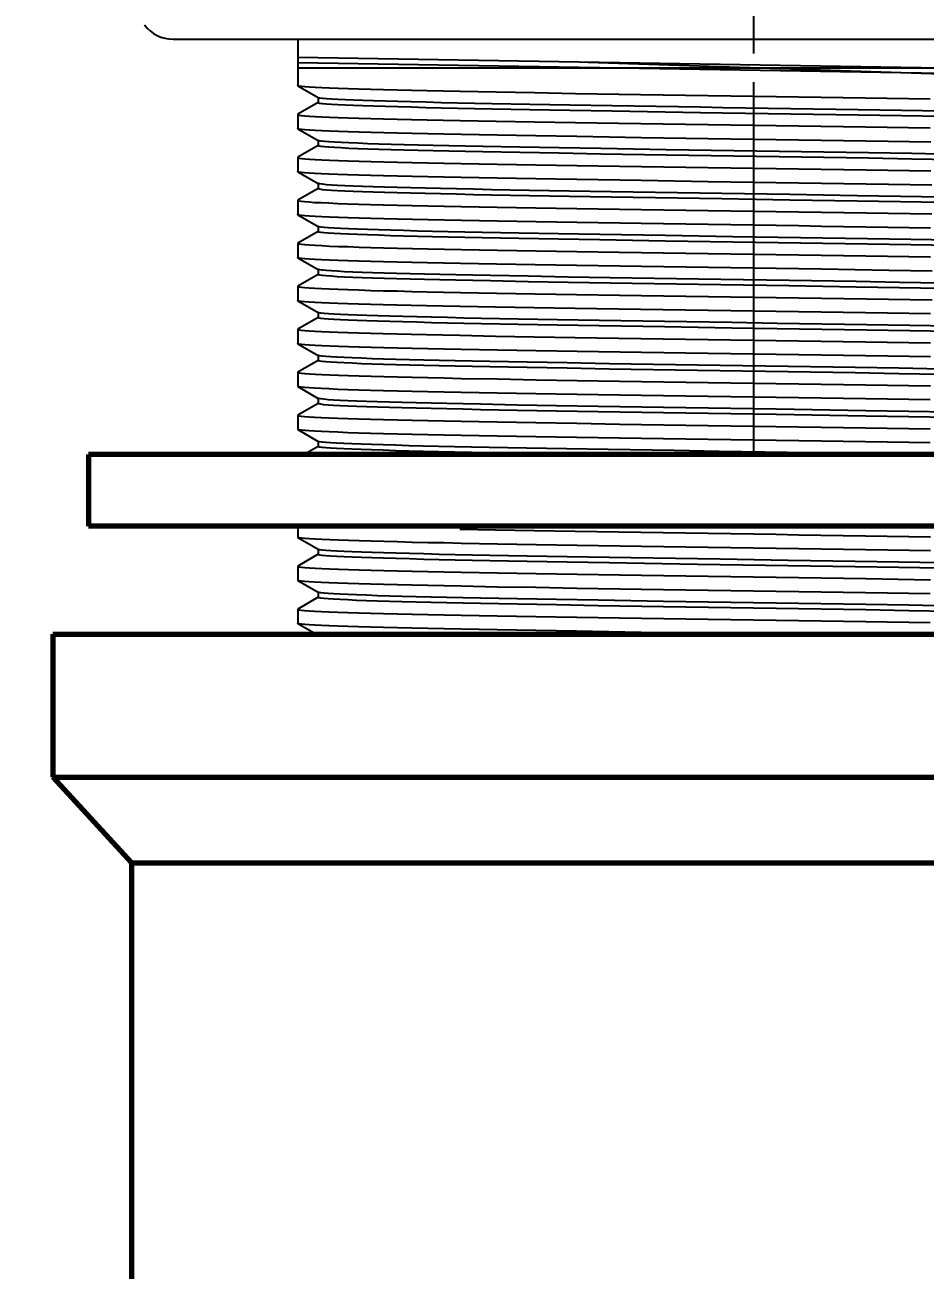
# Model space of a CAD drawing. Header units: millimetres. Extents: x 4859 to 5453, y 1404 to 2244.
# Drawn here: x 5299.38 to 5330.86, y 1586.6 to 1630.17 of the extents above; entities that cross this region are included whole.
import ezdxf

# ---------------------------------------------------------------- set-up
doc = ezdxf.new("R2010")
doc.units = ezdxf.units.MM
doc.linetypes.add('CENTER2', pattern=[28.575, 19.05, -3.175, 3.175, -3.175])
doc.layers.add('02___PRT_ALL_AXES', color=7, linetype='Continuous')
doc.styles.get("Standard").update_dxf_attribs({"font": 'arial.ttf'})
doc.dimstyles.new('사본(2) STANDARD', dxfattribs={"dimscale": 0, "dimtxt": 4, "dimasz": 4, "dimexe": 1.25, "dimexo": 0.625, "dimgap": 1.5, "dimtad": 3, "dimtih": 1, "dimtoh": 1, "dimdec": 1, "dimzin": 9, "dimdsep": 46, "dimtxsty": 'Standard', "dimcen": 2.5, "dimclrd": 3, "dimclre": 3, "dimclrt": 4, "dimadec": 0, "dimazin": 0, "dimtfac": 1, "dimtdec": 1, "dimtmove": 0, "dimatfit": 3, "dimfxl": 1.25, "dimtfill": 1, "dimtolj": 1, "dimtzin": 0, "dimarcsym": 0})

# ---------------------------------------------------------------- blocks, each defined once
blk = doc.blocks.new('*D83')
at = {"color": 3, "lineweight": -2, "transparency": 16777216}
for start, end in [(258.388341, 263.537536), (264.462072, 269.611659)]:
    blk.add_arc((5324.857, 2661.991), 885.241, start, end, dxfattribs=at)
at = {"color": 3, "transparency": 16777216}
for points in [[(5146.473, 1793.888), (5146.883, 1795.846), (5140.805, 1796.095)], [(5318.86, 1777.771), (5318.853, 1775.771), (5324.857, 1776.75)]]:
    blk.add_solid(points, dxfattribs=at)
at = {"layer": 'Defpoints', "color": 0, "transparency": 16777216}
for p in [(5324.857, 1917.586), (5163.404, 1902.417), (5201.655, 1785.365), (5105.536, 1630.168), (5324.857, 1629.168)]:
    blk.add_point(p, dxfattribs=at)
at = {"color": 4, "transparency": 16777216, "insert": (5232.324, 1781.6), "char_height": 6, "attachment_point": 5, "bg_fill": 3, "box_fill_scale": 1.1, "bg_fill_color": 256, "bg_fill_true_color": 13158600, "bg_fill_transparency": 0}
blk.add_mtext('\\A1;12°', dxfattribs=at)

msp = doc.modelspace()

# ---------------------------------------------------------------- linework, layer by layer
at = {"color": 1, "linetype": 'CENTER2', "ltscale": 0.5}
msp.add_line((5324.857, 1917.586), (5324.857, 1629.168), dxfattribs=at)
at = {"color": 7, "linetype": 'Continuous'}
for p, q in [((5308.92, 1628.668), (5340.794, 1628.668)), ((5308.925, 1628.035), (5308.92, 1628.041)), ((5308.925, 1628.035), (5309.637, 1627.624)), ((5315.856, 1627.809), (5314.599, 1627.833)), ((5317.202, 1627.785), (5315.856, 1627.809)), ((5318.633, 1627.761), (5317.202, 1627.785)), ((5320.91, 1627.725), (5318.633, 1627.761)), ((5309.637, 1627.449), (5308.925, 1627.038)), ((5309.631, 1627.63), (5309.631, 1627.442)), ((5317.036, 1627.384), (5315.719, 1627.409)), ((5318.438, 1627.359), (5317.036, 1627.384)), ((5319.91, 1627.334), (5318.438, 1627.359)), ((5331.034, 1627.57), (5329.534, 1627.594)), ((5308.925, 1627.038), (5308.92, 1627.032)), ((5314.599, 1626.823), (5315.856, 1626.799)), ((5317.036, 1627.196), (5315.719, 1627.221)), ((5315.856, 1626.799), (5317.202, 1626.776)), ((5318.438, 1627.171), (5317.036, 1627.196)), ((5319.91, 1627.146), (5318.438, 1627.171)), ((5330.032, 1627.172), (5328.513, 1627.197)), ((5330.032, 1626.984), (5328.513, 1627.009)), ((5331.494, 1627.147), (5330.032, 1627.172)), ((5331.494, 1626.959), (5330.032, 1626.984)), ((5308.925, 1626.532), (5308.92, 1626.538)), ((5308.925, 1626.532), (5309.637, 1626.12)), ((5317.202, 1626.776), (5318.633, 1626.752)), ((5318.633, 1626.752), (5320.138, 1626.728)), ((5328.77, 1626.596), (5331.034, 1626.561)), ((5309.637, 1625.946), (5308.925, 1625.534)), ((5309.631, 1626.127), (5309.631, 1625.939)), ((5309.664, 1626.111), (5309.637, 1626.12)), ((5315.892, 1626.305), (5314.629, 1626.329)), ((5317.249, 1626.281), (5315.892, 1626.305)), ((5318.682, 1626.257), (5317.249, 1626.281)), ((5320.938, 1626.221), (5318.682, 1626.257)), ((5331.056, 1626.066), (5329.562, 1626.09)), ((5308.925, 1625.534), (5308.92, 1625.528)), ((5316.684, 1625.887), (5315.391, 1625.912)), ((5316.684, 1625.699), (5315.391, 1625.724)), ((5318.065, 1625.862), (5316.684, 1625.887)), ((5318.065, 1625.674), (5316.684, 1625.699)), ((5319.52, 1625.837), (5318.065, 1625.862)), ((5319.52, 1625.649), (5318.065, 1625.674)), ((5321.806, 1625.799), (5319.52, 1625.837)), ((5321.806, 1625.611), (5319.52, 1625.649)), ((5324.167, 1625.762), (5321.806, 1625.799)), ((5324.167, 1625.574), (5321.806, 1625.611)), ((5330.387, 1625.662), (5328.881, 1625.687)), ((5330.387, 1625.474), (5328.881, 1625.499)), ((5331.833, 1625.637), (5330.387, 1625.662)), ((5314.629, 1625.319), (5315.892, 1625.295)), ((5315.892, 1625.295), (5317.249, 1625.271)), ((5317.249, 1625.271), (5318.682, 1625.247)), ((5318.682, 1625.247), (5320.176, 1625.224)), ((5328.793, 1625.093), (5331.056, 1625.057)), ((5331.833, 1625.449), (5330.387, 1625.474)), ((5308.925, 1625.028), (5308.92, 1625.034)), ((5308.925, 1625.028), (5309.637, 1624.617)), ((5309.631, 1624.623), (5309.631, 1624.436)), ((5315.895, 1624.801), (5314.634, 1624.825)), ((5317.25, 1624.778), (5315.895, 1624.801)), ((5318.679, 1624.754), (5317.25, 1624.778)), ((5320.932, 1624.718), (5318.679, 1624.754)), ((5309.637, 1624.442), (5308.925, 1624.031)), ((5317.006, 1624.377), (5315.691, 1624.402)), ((5317.006, 1624.189), (5315.691, 1624.214)), ((5318.407, 1624.352), (5317.006, 1624.377)), ((5318.407, 1624.164), (5317.006, 1624.189)), ((5319.877, 1624.327), (5318.407, 1624.352)), ((5329.999, 1624.165), (5328.48, 1624.19)), ((5331.09, 1624.562), (5329.577, 1624.587)), ((5308.925, 1624.031), (5308.92, 1624.025)), ((5314.634, 1623.815), (5315.895, 1623.792)), ((5315.895, 1623.792), (5317.25, 1623.768)), ((5317.25, 1623.768), (5318.679, 1623.744)), ((5319.877, 1624.139), (5318.407, 1624.164)), ((5318.679, 1623.744), (5320.168, 1623.72)), ((5329.999, 1623.977), (5328.48, 1624.002)), ((5331.463, 1624.14), (5329.999, 1624.165)), ((5331.463, 1623.952), (5329.999, 1623.977)), ((5308.925, 1623.525), (5308.92, 1623.531)), ((5308.925, 1623.525), (5309.637, 1623.113)), ((5315.906, 1623.298), (5314.643, 1623.321)), ((5328.802, 1623.589), (5331.09, 1623.553)), ((5309.637, 1622.939), (5308.925, 1622.527)), ((5309.631, 1623.12), (5309.631, 1622.932)), ((5316.654, 1622.88), (5315.364, 1622.905)), ((5317.254, 1623.274), (5315.906, 1623.298)), ((5318.034, 1622.855), (5316.654, 1622.88)), ((5318.677, 1623.25), (5317.254, 1623.274)), ((5320.928, 1623.215), (5318.677, 1623.25)), ((5331.04, 1623.06), (5329.551, 1623.083)), ((5308.925, 1622.527), (5308.92, 1622.521)), ((5316.654, 1622.692), (5315.364, 1622.717)), ((5318.034, 1622.667), (5316.654, 1622.692)), ((5319.488, 1622.83), (5318.034, 1622.855)), ((5319.488, 1622.642), (5318.034, 1622.667)), ((5321.772, 1622.793), (5319.488, 1622.83)), ((5321.772, 1622.605), (5319.488, 1622.642)), ((5324.132, 1622.755), (5321.772, 1622.793)), ((5324.132, 1622.568), (5321.772, 1622.605)), ((5330.355, 1622.656), (5328.847, 1622.681)), ((5330.355, 1622.468), (5328.847, 1622.493)), ((5331.803, 1622.631), (5330.355, 1622.656)), ((5331.803, 1622.443), (5330.355, 1622.468)), ((5308.925, 1622.021), (5308.92, 1622.027)), ((5308.925, 1622.021), (5309.637, 1621.61)), ((5314.643, 1622.312), (5315.906, 1622.288)), ((5315.906, 1622.288), (5317.254, 1622.264)), ((5317.254, 1622.264), (5318.677, 1622.241)), ((5318.677, 1622.241), (5320.163, 1622.217)), ((5328.786, 1622.086), (5331.04, 1622.05)), ((5309.631, 1621.616), (5309.631, 1621.429)), ((5315.866, 1621.795), (5314.606, 1621.819)), ((5317.223, 1621.771), (5315.866, 1621.795)), ((5318.663, 1621.747), (5317.223, 1621.771)), ((5320.936, 1621.711), (5318.663, 1621.747)), ((5331.1, 1621.555), (5329.588, 1621.579)), ((5309.637, 1621.435), (5308.925, 1621.024)), ((5316.977, 1621.371), (5315.664, 1621.396)), ((5316.977, 1621.183), (5315.664, 1621.208)), ((5318.375, 1621.346), (5316.977, 1621.371)), ((5318.375, 1621.158), (5316.977, 1621.183)), ((5319.844, 1621.321), (5318.375, 1621.346)), ((5319.844, 1621.133), (5318.375, 1621.158)), ((5329.967, 1621.159), (5328.446, 1621.184)), ((5331.432, 1621.134), (5329.967, 1621.159)), ((5308.925, 1621.024), (5308.92, 1621.018)), ((5314.606, 1620.809), (5315.866, 1620.785)), ((5315.866, 1620.785), (5317.223, 1620.761)), ((5317.223, 1620.761), (5318.663, 1620.737)), ((5318.663, 1620.737), (5320.168, 1620.713)), ((5329.967, 1620.971), (5328.446, 1620.996)), ((5331.432, 1620.946), (5329.967, 1620.971)), ((5308.925, 1620.518), (5308.92, 1620.524)), ((5308.925, 1620.518), (5309.637, 1620.106)), ((5315.839, 1620.292), (5314.582, 1620.316)), ((5317.187, 1620.268), (5315.839, 1620.292)), ((5318.622, 1620.244), (5317.187, 1620.268)), ((5328.813, 1620.582), (5331.1, 1620.545)), ((5309.637, 1619.932), (5308.925, 1619.52)), ((5309.631, 1620.113), (5309.631, 1619.925)), ((5309.66, 1620.098), (5309.637, 1620.106)), ((5316.625, 1619.874), (5315.337, 1619.899)), ((5318.003, 1619.849), (5316.625, 1619.874)), ((5319.455, 1619.824), (5318.003, 1619.849)), ((5320.905, 1620.208), (5318.622, 1620.244)), ((5321.739, 1619.786), (5319.455, 1619.824)), ((5331.043, 1620.053), (5329.54, 1620.077)), ((5308.925, 1619.52), (5308.92, 1619.514)), ((5316.625, 1619.686), (5315.337, 1619.711)), ((5318.003, 1619.661), (5316.625, 1619.686)), ((5319.455, 1619.636), (5318.003, 1619.661)), ((5321.739, 1619.599), (5319.455, 1619.636)), ((5324.098, 1619.749), (5321.739, 1619.786)), ((5324.098, 1619.561), (5321.739, 1619.599)), ((5330.323, 1619.649), (5328.814, 1619.674)), ((5330.323, 1619.461), (5328.814, 1619.486)), ((5331.772, 1619.624), (5330.323, 1619.649)), ((5331.772, 1619.436), (5330.323, 1619.461)), ((5308.925, 1619.014), (5308.92, 1619.02)), ((5308.925, 1619.014), (5309.637, 1618.603)), ((5314.582, 1619.306), (5315.839, 1619.282)), ((5315.839, 1619.282), (5317.187, 1619.258)), ((5317.187, 1619.258), (5318.622, 1619.234)), ((5318.622, 1619.234), (5320.131, 1619.21)), ((5328.774, 1619.079), (5331.043, 1619.043)), ((5309.631, 1618.61), (5309.631, 1618.422)), ((5315.899, 1618.787), (5314.635, 1618.811)), ((5317.254, 1618.764), (5315.899, 1618.787)), ((5318.685, 1618.74), (5317.254, 1618.764)), ((5320.938, 1618.704), (5318.685, 1618.74)), ((5331.047, 1618.549), (5329.556, 1618.573)), ((5309.637, 1618.428), (5308.925, 1618.017)), ((5316.947, 1618.364), (5315.636, 1618.389)), ((5316.947, 1618.176), (5315.636, 1618.201)), ((5318.344, 1618.339), (5316.947, 1618.364)), ((5318.344, 1618.151), (5316.947, 1618.176)), ((5319.812, 1618.314), (5318.344, 1618.339)), ((5319.812, 1618.127), (5318.344, 1618.151)), ((5329.934, 1618.152), (5328.413, 1618.177)), ((5331.401, 1618.127), (5329.934, 1618.152)), ((5308.925, 1618.017), (5308.92, 1618.011)), ((5314.635, 1617.801), (5315.899, 1617.778)), ((5315.899, 1617.778), (5317.254, 1617.754)), ((5317.254, 1617.754), (5318.685, 1617.73)), ((5318.685, 1617.73), (5320.175, 1617.706)), ((5329.934, 1617.964), (5328.413, 1617.989)), ((5331.401, 1617.939), (5329.934, 1617.964)), ((5308.925, 1617.511), (5308.92, 1617.517)), ((5308.925, 1617.511), (5309.637, 1617.1)), ((5315.891, 1617.284), (5314.631, 1617.308)), ((5317.247, 1617.26), (5315.891, 1617.284)), ((5318.677, 1617.236), (5317.247, 1617.26)), ((5320.93, 1617.201), (5318.677, 1617.236)), ((5328.79, 1617.575), (5331.047, 1617.539)), ((5309.637, 1616.925), (5308.925, 1616.513)), ((5309.631, 1617.106), (5309.631, 1616.918)), ((5316.596, 1616.867), (5315.31, 1616.892)), ((5317.972, 1616.842), (5316.596, 1616.867)), ((5319.423, 1616.817), (5317.972, 1616.842)), ((5321.705, 1616.78), (5319.423, 1616.817)), ((5331.037, 1617.046), (5329.547, 1617.07)), ((5308.925, 1616.513), (5308.92, 1616.507)), ((5316.596, 1616.679), (5315.31, 1616.704)), ((5317.972, 1616.654), (5316.596, 1616.679)), ((5319.423, 1616.63), (5317.972, 1616.654)), ((5321.705, 1616.592), (5319.423, 1616.63)), ((5328.781, 1616.668), (5325.65, 1616.718)), ((5328.781, 1616.48), (5325.65, 1616.53)), ((5330.29, 1616.643), (5328.781, 1616.668)), ((5330.29, 1616.455), (5328.781, 1616.48)), ((5331.741, 1616.618), (5330.29, 1616.643)), ((5331.741, 1616.43), (5330.29, 1616.455)), ((5308.925, 1616.007), (5308.92, 1616.013)), ((5308.925, 1616.007), (5309.637, 1615.596)), ((5314.631, 1616.298), (5315.891, 1616.274)), ((5315.891, 1616.274), (5317.247, 1616.25)), ((5317.247, 1616.25), (5318.677, 1616.227)), ((5318.677, 1616.227), (5320.166, 1616.203)), ((5328.783, 1616.072), (5331.037, 1616.036)), ((5309.631, 1615.603), (5309.631, 1615.415)), ((5309.685, 1615.582), (5309.637, 1615.596)), ((5315.896, 1615.78), (5314.634, 1615.804)), ((5317.242, 1615.757), (5315.896, 1615.78)), ((5318.665, 1615.733), (5317.242, 1615.757)), ((5320.923, 1615.697), (5318.665, 1615.733)), ((5331.029, 1615.542), (5329.538, 1615.566)), ((5309.637, 1615.421), (5309.138, 1615.133)), ((5316.918, 1615.358), (5315.609, 1615.383)), ((5316.918, 1615.17), (5315.609, 1615.195)), ((5318.313, 1615.333), (5316.918, 1615.358)), ((5319.779, 1615.308), (5318.313, 1615.333)), ((5322.077, 1615.271), (5319.779, 1615.308)), ((5330.683, 1615.133), (5329.146, 1615.158)), ((5314.582, 1612.522), (5315.839, 1612.499)), ((5315.839, 1612.499), (5317.187, 1612.475)), ((5317.187, 1612.475), (5318.622, 1612.451)), ((5318.622, 1612.451), (5320.131, 1612.427)), ((5308.925, 1612.231), (5308.92, 1612.237)), ((5308.925, 1612.231), (5309.637, 1611.819)), ((5315.899, 1612.004), (5314.635, 1612.028)), ((5317.254, 1611.98), (5315.899, 1612.004)), ((5318.685, 1611.956), (5317.254, 1611.98)), ((5328.774, 1612.295), (5331.043, 1612.259)), ((5309.637, 1611.645), (5308.925, 1611.233)), ((5309.631, 1611.826), (5309.631, 1611.638)), ((5316.947, 1611.581), (5315.636, 1611.606)), ((5318.344, 1611.556), (5316.947, 1611.581)), ((5319.812, 1611.531), (5318.344, 1611.556)), ((5320.938, 1611.92), (5318.685, 1611.956)), ((5331.047, 1611.766), (5329.556, 1611.789)), ((5308.925, 1611.233), (5308.92, 1611.227)), ((5316.947, 1611.393), (5315.636, 1611.418)), ((5318.344, 1611.368), (5316.947, 1611.393)), ((5319.812, 1611.343), (5318.344, 1611.368)), ((5329.934, 1611.369), (5328.413, 1611.394)), ((5329.934, 1611.181), (5328.413, 1611.206)), ((5331.401, 1611.344), (5329.934, 1611.369)), ((5331.401, 1611.156), (5329.934, 1611.181)), ((5308.925, 1610.727), (5308.92, 1610.733)), ((5308.925, 1610.727), (5309.637, 1610.316)), ((5314.635, 1611.018), (5315.899, 1610.994)), ((5315.899, 1610.994), (5317.254, 1610.97)), ((5317.254, 1610.97), (5318.685, 1610.946)), ((5318.685, 1610.946), (5320.175, 1610.923)), ((5328.79, 1610.792), (5331.047, 1610.756)), ((5309.631, 1610.323), (5309.631, 1610.135)), ((5315.891, 1610.5), (5314.631, 1610.524)), ((5317.247, 1610.477), (5315.891, 1610.5)), ((5318.677, 1610.453), (5317.247, 1610.477)), ((5320.93, 1610.417), (5318.677, 1610.453)), ((5331.037, 1610.262), (5329.547, 1610.286)), ((5309.637, 1610.141), (5308.925, 1609.73)), ((5316.596, 1610.084), (5315.31, 1610.109)), ((5316.596, 1609.896), (5315.31, 1609.921)), ((5317.972, 1610.059), (5316.596, 1610.084)), ((5317.972, 1609.871), (5316.596, 1609.896)), ((5319.423, 1610.034), (5317.972, 1610.059)), ((5319.423, 1609.846), (5317.972, 1609.871)), ((5321.705, 1609.997), (5319.423, 1610.034)), ((5321.705, 1609.809), (5319.423, 1609.846)), ((5328.781, 1609.884), (5325.65, 1609.934)), ((5330.29, 1609.859), (5328.781, 1609.884)), ((5331.741, 1609.834), (5330.29, 1609.859)), ((5308.925, 1609.73), (5308.92, 1609.724)), ((5314.631, 1609.515), (5315.891, 1609.491)), ((5315.891, 1609.491), (5317.247, 1609.467)), ((5317.247, 1609.467), (5318.677, 1609.443)), ((5318.677, 1609.443), (5320.166, 1609.419)), ((5328.781, 1609.696), (5325.65, 1609.746)), ((5330.29, 1609.671), (5328.781, 1609.696)), ((5331.741, 1609.646), (5330.29, 1609.671)), ((5308.925, 1609.224), (5308.92, 1609.23)), ((5308.925, 1609.224), (5309.577, 1608.847)), ((5315.896, 1608.997), (5314.634, 1609.021)), ((5317.242, 1608.973), (5315.896, 1608.997)), ((5318.665, 1608.95), (5317.242, 1608.973)), ((5320.923, 1608.914), (5318.665, 1608.95)), ((5328.783, 1609.288), (5331.037, 1609.253))]:
    msp.add_line(p, q, dxfattribs=at)
for p, q in [((5324.857, 1628.163), (5324.857, 1615.133)), ((5309.138, 1615.133), (5340.576, 1615.133))]:
    msp.add_line(p, q)
at = {"linetype": 'Continuous', "lineweight": 70, "extrusion": (0, 1, 0)}
for p, q in [((5301.607, 1615.133), (5301.607, 1612.633)), ((5348.107, 1615.133), (5301.607, 1615.133)), ((5348.107, 1612.633), (5301.607, 1612.633)), ((5300.357, 1608.847), (5349.357, 1608.847)), ((5300.357, 1608.847), (5300.357, 1603.847)), ((5300.357, 1603.847), (5303.107, 1600.847)), ((5300.357, 1603.847), (5349.357, 1603.847)), ((5303.107, 1600.847), (5303.107, 1560.847)), ((5303.107, 1600.847), (5346.607, 1600.847))]:
    msp.add_line(p, q, dxfattribs=at)
at = {"color": 7, "linetype": 'Continuous'}
for points in [[(5332.752, 1628.446), (5331.42, 1628.468), (5308.92, 1628.84)], [(5319.07, 1628.86), (5331.43, 1628.457)], [(5314.599, 1627.833), (5314.007, 1627.845), (5313.441, 1627.857), (5312.902, 1627.868), (5312.393, 1627.88), (5311.917, 1627.892), (5311.472, 1627.904), (5311.06, 1627.916), (5310.681, 1627.928), (5310.336, 1627.94), (5310.028, 1627.952), (5309.757, 1627.963), (5309.523, 1627.975), (5309.326, 1627.987), (5309.167, 1627.999), (5309.046, 1628.011), (5308.965, 1628.023), (5308.925, 1628.035)], [(5325.646, 1627.654), (5324.065, 1627.677), (5323.272, 1627.689), (5320.91, 1627.725)], [(5315.719, 1627.221), (5315.097, 1627.233), (5314.501, 1627.246), (5313.933, 1627.258), (5313.396, 1627.271), (5312.889, 1627.283), (5312.415, 1627.296), (5311.974, 1627.308), (5311.569, 1627.32), (5311.2, 1627.333), (5310.868, 1627.345), (5310.573, 1627.358), (5310.318, 1627.37), (5310.102, 1627.383), (5309.927, 1627.395), (5309.791, 1627.408), (5309.697, 1627.42), (5309.644, 1627.433), (5309.631, 1627.442)], [(5309.697, 1627.608), (5309.644, 1627.621), (5309.637, 1627.624)], [(5315.719, 1627.409), (5315.097, 1627.421), (5314.501, 1627.434), (5313.933, 1627.446), (5313.396, 1627.458), (5312.889, 1627.471), (5312.415, 1627.483), (5311.974, 1627.496), (5311.569, 1627.508), (5311.2, 1627.521), (5310.868, 1627.533), (5310.573, 1627.546), (5310.318, 1627.558), (5310.102, 1627.571), (5309.927, 1627.583), (5309.791, 1627.596), (5309.697, 1627.608)], [(5323.788, 1627.271), (5322.998, 1627.284), (5319.91, 1627.334)], [(5328.513, 1627.197), (5326.167, 1627.234), (5323.788, 1627.271)], [(5329.534, 1627.594), (5327.219, 1627.63), (5326.434, 1627.642), (5325.646, 1627.654)], [(5308.92, 1627.032), (5308.925, 1627.026), (5308.965, 1627.014), (5309.046, 1627.001), (5309.167, 1626.989), (5309.326, 1626.977), (5309.523, 1626.966), (5309.757, 1626.954), (5310.028, 1626.942), (5310.336, 1626.93), (5310.681, 1626.918), (5311.06, 1626.906), (5311.472, 1626.894), (5311.917, 1626.882), (5312.393, 1626.871), (5312.902, 1626.859), (5313.441, 1626.847), (5314.007, 1626.835), (5314.599, 1626.823)], [(5323.788, 1627.083), (5322.998, 1627.096), (5319.91, 1627.146)], [(5328.513, 1627.009), (5326.167, 1627.046), (5323.788, 1627.083)], [(5314.629, 1626.329), (5314.033, 1626.341), (5313.463, 1626.353), (5312.921, 1626.364), (5312.409, 1626.376), (5311.929, 1626.388), (5311.483, 1626.4), (5311.069, 1626.412), (5310.688, 1626.424), (5310.343, 1626.436), (5310.034, 1626.448), (5309.761, 1626.46), (5309.526, 1626.472), (5309.328, 1626.484), (5309.168, 1626.495), (5309.048, 1626.507), (5308.966, 1626.52), (5308.925, 1626.532)], [(5320.138, 1626.728), (5322.481, 1626.692), (5323.272, 1626.68), (5324.065, 1626.668)], [(5324.065, 1626.668), (5325.646, 1626.644), (5326.434, 1626.632), (5328.77, 1626.596)], [(5315.391, 1625.724), (5314.782, 1625.736), (5314.201, 1625.749), (5313.649, 1625.761), (5313.127, 1625.774), (5312.637, 1625.786), (5312.181, 1625.799), (5311.758, 1625.811), (5311.372, 1625.823), (5311.022, 1625.836), (5310.709, 1625.848), (5310.435, 1625.861), (5310.201, 1625.873), (5310.006, 1625.886), (5309.851, 1625.898), (5309.737, 1625.911), (5309.664, 1625.923), (5309.633, 1625.936), (5309.631, 1625.939)], [(5315.391, 1625.912), (5314.782, 1625.924), (5314.201, 1625.937), (5313.649, 1625.949), (5313.127, 1625.962), (5312.637, 1625.974), (5312.181, 1625.986), (5311.758, 1625.999), (5311.372, 1626.011), (5311.022, 1626.024), (5310.709, 1626.036), (5310.435, 1626.049), (5310.201, 1626.061), (5310.006, 1626.074), (5309.851, 1626.086), (5309.737, 1626.099), (5309.664, 1626.111)], [(5325.648, 1626.15), (5324.065, 1626.174), (5323.275, 1626.186), (5320.938, 1626.221)], [(5329.562, 1626.09), (5327.228, 1626.126), (5326.439, 1626.138), (5325.648, 1626.15)], [(5308.92, 1625.528), (5308.925, 1625.522), (5308.966, 1625.51), (5309.048, 1625.498), (5309.168, 1625.486), (5309.328, 1625.474), (5309.526, 1625.462), (5309.761, 1625.45), (5310.034, 1625.438), (5310.343, 1625.426), (5310.688, 1625.414), (5311.069, 1625.402), (5311.483, 1625.391), (5311.929, 1625.379), (5312.409, 1625.367), (5312.921, 1625.355), (5313.463, 1625.343), (5314.033, 1625.331), (5314.629, 1625.319)], [(5328.881, 1625.687), (5325.754, 1625.737), (5324.167, 1625.762)], [(5328.881, 1625.499), (5325.754, 1625.549), (5324.167, 1625.574)], [(5320.176, 1625.224), (5322.489, 1625.188), (5323.275, 1625.176), (5324.065, 1625.164)], [(5324.065, 1625.164), (5325.648, 1625.14), (5326.439, 1625.128), (5328.793, 1625.093)], [(5314.634, 1624.825), (5314.039, 1624.837), (5313.467, 1624.849), (5312.922, 1624.861), (5312.406, 1624.873), (5311.92, 1624.885), (5311.466, 1624.897), (5311.047, 1624.909), (5310.664, 1624.921), (5310.318, 1624.933), (5310.009, 1624.945), (5309.739, 1624.957), (5309.508, 1624.969), (5309.314, 1624.981), (5309.158, 1624.993), (5309.041, 1625.005), (5308.963, 1625.017), (5308.925, 1625.028)], [(5309.694, 1624.602), (5309.643, 1624.614), (5309.637, 1624.617)], [(5325.647, 1624.647), (5324.064, 1624.67), (5323.274, 1624.682), (5320.932, 1624.718)], [(5329.577, 1624.587), (5327.229, 1624.623), (5326.438, 1624.635), (5325.647, 1624.647)], [(5315.691, 1624.214), (5315.07, 1624.227), (5314.476, 1624.239), (5313.909, 1624.252), (5313.373, 1624.264), (5312.868, 1624.277), (5312.395, 1624.289), (5311.956, 1624.302), (5311.552, 1624.314), (5311.184, 1624.327), (5310.854, 1624.339), (5310.562, 1624.351), (5310.308, 1624.364), (5310.094, 1624.376), (5309.92, 1624.389), (5309.786, 1624.401), (5309.694, 1624.414), (5309.643, 1624.426), (5309.631, 1624.436)], [(5315.691, 1624.402), (5315.07, 1624.415), (5314.476, 1624.427), (5313.909, 1624.44), (5313.373, 1624.452), (5312.868, 1624.465), (5312.395, 1624.477), (5311.956, 1624.489), (5311.552, 1624.502), (5311.184, 1624.514), (5310.854, 1624.527), (5310.562, 1624.539), (5310.308, 1624.552), (5310.094, 1624.564), (5309.92, 1624.577), (5309.786, 1624.589), (5309.694, 1624.602)], [(5323.753, 1624.265), (5322.964, 1624.277), (5319.877, 1624.327)], [(5328.48, 1624.19), (5326.132, 1624.228), (5323.753, 1624.265)], [(5308.92, 1624.025), (5308.924, 1624.019), (5308.963, 1624.007), (5309.041, 1623.995), (5309.158, 1623.983), (5309.314, 1623.971), (5309.508, 1623.959), (5309.739, 1623.948), (5310.009, 1623.936), (5310.318, 1623.924), (5310.664, 1623.912), (5311.047, 1623.9), (5311.466, 1623.888), (5311.92, 1623.875), (5312.406, 1623.863), (5312.922, 1623.851), (5313.467, 1623.839), (5314.039, 1623.827), (5314.634, 1623.815)], [(5323.753, 1624.077), (5322.964, 1624.089), (5319.877, 1624.139)], [(5328.48, 1624.002), (5326.132, 1624.04), (5323.753, 1624.077)], [(5314.643, 1623.321), (5314.047, 1623.333), (5313.474, 1623.345), (5312.928, 1623.357), (5312.413, 1623.369), (5311.929, 1623.381), (5311.478, 1623.393), (5311.062, 1623.405), (5310.682, 1623.417), (5310.339, 1623.429), (5310.031, 1623.441), (5309.76, 1623.453), (5309.526, 1623.465), (5309.328, 1623.477), (5309.168, 1623.489), (5309.047, 1623.501), (5308.966, 1623.513), (5308.925, 1623.525)], [(5320.168, 1623.72), (5322.487, 1623.684), (5323.274, 1623.673), (5324.064, 1623.661)], [(5324.064, 1623.661), (5325.647, 1623.637), (5326.438, 1623.625), (5328.802, 1623.589)], [(5315.364, 1622.717), (5314.757, 1622.73), (5314.177, 1622.742), (5313.626, 1622.755), (5313.105, 1622.767), (5312.617, 1622.78), (5312.162, 1622.792), (5311.741, 1622.805), (5311.356, 1622.817), (5311.007, 1622.83), (5310.697, 1622.842), (5310.424, 1622.854), (5310.191, 1622.867), (5309.998, 1622.879), (5309.845, 1622.892), (5309.733, 1622.904), (5309.662, 1622.917), (5309.632, 1622.929), (5309.631, 1622.932)], [(5315.364, 1622.905), (5314.757, 1622.918), (5314.177, 1622.93), (5313.626, 1622.943), (5313.105, 1622.955), (5312.617, 1622.968), (5312.162, 1622.98), (5311.741, 1622.993), (5311.356, 1623.005), (5311.007, 1623.017), (5310.697, 1623.03), (5310.424, 1623.042), (5310.191, 1623.055), (5309.998, 1623.067), (5309.845, 1623.08), (5309.733, 1623.092), (5309.662, 1623.105), (5309.637, 1623.113)], [(5324.066, 1623.167), (5323.276, 1623.179), (5320.928, 1623.215)], [(5329.551, 1623.083), (5327.229, 1623.119), (5326.441, 1623.131), (5325.65, 1623.143), (5324.066, 1623.167)], [(5308.92, 1622.521), (5308.925, 1622.515), (5308.966, 1622.503), (5309.047, 1622.491), (5309.168, 1622.479), (5309.328, 1622.467), (5309.526, 1622.455), (5309.76, 1622.443), (5310.031, 1622.431), (5310.339, 1622.419), (5310.682, 1622.408), (5311.062, 1622.396), (5311.478, 1622.384), (5311.929, 1622.372), (5312.413, 1622.36), (5312.928, 1622.348), (5313.474, 1622.336), (5314.047, 1622.324), (5314.643, 1622.312)], [(5328.847, 1622.681), (5325.719, 1622.731), (5324.132, 1622.755)], [(5328.847, 1622.493), (5325.719, 1622.543), (5324.132, 1622.568)], [(5314.606, 1621.819), (5314.013, 1621.831), (5313.447, 1621.842), (5312.91, 1621.854), (5312.4, 1621.866), (5311.921, 1621.878), (5311.472, 1621.89), (5311.057, 1621.902), (5310.676, 1621.914), (5310.331, 1621.926), (5310.022, 1621.938), (5309.751, 1621.95), (5309.518, 1621.962), (5309.322, 1621.974), (5309.164, 1621.985), (5309.045, 1621.997), (5308.965, 1622.009), (5308.925, 1622.021)], [(5320.163, 1622.217), (5322.488, 1622.181), (5323.276, 1622.169), (5324.066, 1622.157)], [(5324.066, 1622.157), (5325.65, 1622.133), (5326.441, 1622.121), (5328.786, 1622.086)], [(5309.691, 1621.595), (5309.641, 1621.608), (5309.637, 1621.61)], [(5315.664, 1621.396), (5315.044, 1621.408), (5314.45, 1621.421), (5313.885, 1621.433), (5313.35, 1621.446), (5312.846, 1621.458), (5312.375, 1621.471), (5311.938, 1621.483), (5311.535, 1621.496), (5311.169, 1621.508), (5310.84, 1621.52), (5310.55, 1621.533), (5310.298, 1621.545), (5310.085, 1621.558), (5309.913, 1621.57), (5309.782, 1621.583), (5309.691, 1621.595)], [(5324.069, 1621.663), (5323.281, 1621.675), (5320.936, 1621.711)], [(5329.588, 1621.579), (5327.236, 1621.616), (5326.444, 1621.628), (5325.65, 1621.64), (5324.069, 1621.663)], [(5315.664, 1621.208), (5315.044, 1621.22), (5314.45, 1621.233), (5313.885, 1621.245), (5313.35, 1621.258), (5312.846, 1621.27), (5312.375, 1621.283), (5311.938, 1621.295), (5311.535, 1621.308), (5311.169, 1621.32), (5310.84, 1621.333), (5310.55, 1621.345), (5310.298, 1621.357), (5310.085, 1621.37), (5309.913, 1621.382), (5309.782, 1621.395), (5309.691, 1621.407), (5309.641, 1621.42), (5309.631, 1621.429)], [(5323.719, 1621.259), (5322.929, 1621.271), (5319.844, 1621.321)], [(5323.719, 1621.071), (5322.929, 1621.083), (5319.844, 1621.133)], [(5328.446, 1621.184), (5326.098, 1621.221), (5323.719, 1621.259)], [(5308.92, 1621.018), (5308.925, 1621.012), (5308.965, 1621), (5309.045, 1620.988), (5309.164, 1620.976), (5309.322, 1620.964), (5309.518, 1620.952), (5309.751, 1620.94), (5310.022, 1620.928), (5310.331, 1620.916), (5310.676, 1620.904), (5311.057, 1620.892), (5311.472, 1620.88), (5311.921, 1620.868), (5312.4, 1620.857), (5312.91, 1620.845), (5313.447, 1620.833), (5314.013, 1620.821), (5314.606, 1620.809)], [(5320.168, 1620.713), (5322.495, 1620.677), (5323.281, 1620.666), (5324.069, 1620.654)], [(5328.446, 1620.996), (5326.098, 1621.033), (5323.719, 1621.071)], [(5314.582, 1620.316), (5313.991, 1620.328), (5313.425, 1620.339), (5312.887, 1620.351), (5312.38, 1620.363), (5311.903, 1620.375), (5311.459, 1620.387), (5311.048, 1620.399), (5310.67, 1620.411), (5310.326, 1620.423), (5310.019, 1620.434), (5309.749, 1620.446), (5309.517, 1620.458), (5309.321, 1620.47), (5309.163, 1620.482), (5309.044, 1620.494), (5308.964, 1620.506), (5308.925, 1620.518)], [(5324.069, 1620.654), (5325.65, 1620.63), (5326.444, 1620.618), (5328.813, 1620.582)], [(5315.337, 1619.711), (5314.731, 1619.723), (5314.152, 1619.736), (5313.602, 1619.748), (5313.083, 1619.761), (5312.596, 1619.773), (5312.143, 1619.786), (5311.723, 1619.798), (5311.34, 1619.811), (5310.993, 1619.823), (5310.684, 1619.836), (5310.413, 1619.848), (5310.182, 1619.861), (5309.991, 1619.873), (5309.839, 1619.885), (5309.729, 1619.898), (5309.66, 1619.91), (5309.632, 1619.923), (5309.631, 1619.925)], [(5315.337, 1619.899), (5314.731, 1619.911), (5314.152, 1619.924), (5313.602, 1619.936), (5313.083, 1619.949), (5312.596, 1619.961), (5312.143, 1619.974), (5311.723, 1619.986), (5311.34, 1619.999), (5310.993, 1620.011), (5310.684, 1620.024), (5310.413, 1620.036), (5310.182, 1620.048), (5309.991, 1620.061), (5309.839, 1620.073), (5309.729, 1620.086), (5309.66, 1620.098)], [(5325.646, 1620.136), (5324.064, 1620.16), (5323.271, 1620.172), (5320.905, 1620.208)], [(5329.54, 1620.077), (5327.219, 1620.112), (5326.434, 1620.124), (5325.646, 1620.136)], [(5308.92, 1619.514), (5308.925, 1619.508), (5308.964, 1619.496), (5309.044, 1619.484), (5309.163, 1619.472), (5309.321, 1619.46), (5309.517, 1619.448), (5309.749, 1619.437), (5310.019, 1619.425), (5310.326, 1619.413), (5310.67, 1619.401), (5311.048, 1619.389), (5311.459, 1619.377), (5311.903, 1619.365), (5312.38, 1619.354), (5312.887, 1619.342), (5313.425, 1619.33), (5313.991, 1619.318), (5314.582, 1619.306)], [(5328.814, 1619.674), (5325.685, 1619.724), (5324.098, 1619.749)], [(5328.814, 1619.486), (5325.685, 1619.536), (5324.098, 1619.561)], [(5314.635, 1618.811), (5314.04, 1618.823), (5313.469, 1618.835), (5312.926, 1618.847), (5312.413, 1618.859), (5311.933, 1618.871), (5311.486, 1618.883), (5311.072, 1618.895), (5310.692, 1618.906), (5310.346, 1618.918), (5310.037, 1618.93), (5309.765, 1618.942), (5309.529, 1618.954), (5309.331, 1618.966), (5309.17, 1618.978), (5309.049, 1618.99), (5308.967, 1619.002), (5308.925, 1619.014)], [(5320.131, 1619.21), (5322.479, 1619.174), (5323.271, 1619.162), (5324.064, 1619.15), (5325.646, 1619.126)], [(5325.646, 1619.126), (5326.434, 1619.115), (5328.774, 1619.079)], [(5309.688, 1618.589), (5309.64, 1618.601), (5309.637, 1618.603)], [(5315.636, 1618.389), (5315.017, 1618.402), (5314.425, 1618.414), (5313.862, 1618.427), (5313.328, 1618.439), (5312.825, 1618.452), (5312.355, 1618.464), (5311.919, 1618.477), (5311.519, 1618.489), (5311.154, 1618.502), (5310.827, 1618.514), (5310.538, 1618.527), (5310.288, 1618.539), (5310.077, 1618.551), (5309.907, 1618.564), (5309.777, 1618.576), (5309.688, 1618.589)], [(5325.648, 1618.633), (5324.065, 1618.656), (5323.275, 1618.668), (5320.938, 1618.704)], [(5329.556, 1618.573), (5327.227, 1618.609), (5326.439, 1618.621), (5325.648, 1618.633)], [(5315.636, 1618.201), (5315.017, 1618.214), (5314.425, 1618.226), (5313.862, 1618.239), (5313.328, 1618.251), (5312.825, 1618.264), (5312.355, 1618.276), (5311.919, 1618.289), (5311.519, 1618.301), (5311.154, 1618.314), (5310.827, 1618.326), (5310.538, 1618.339), (5310.288, 1618.351), (5310.077, 1618.364), (5309.907, 1618.376), (5309.777, 1618.388), (5309.688, 1618.401), (5309.64, 1618.413), (5309.631, 1618.422)], [(5323.685, 1618.252), (5322.895, 1618.265), (5319.812, 1618.314)], [(5323.685, 1618.064), (5322.895, 1618.077), (5319.812, 1618.127)], [(5328.413, 1618.177), (5326.063, 1618.215), (5323.685, 1618.252)], [(5308.92, 1618.011), (5308.926, 1618.004), (5308.967, 1617.992), (5309.049, 1617.98), (5309.17, 1617.968), (5309.331, 1617.956), (5309.529, 1617.944), (5309.765, 1617.932), (5310.037, 1617.921), (5310.346, 1617.909), (5310.692, 1617.897), (5311.072, 1617.885), (5311.486, 1617.873), (5311.933, 1617.861), (5312.413, 1617.849), (5312.926, 1617.837), (5313.469, 1617.825), (5314.04, 1617.813), (5314.635, 1617.801)], [(5320.175, 1617.706), (5322.489, 1617.671), (5323.275, 1617.659), (5324.065, 1617.647)], [(5328.413, 1617.989), (5326.063, 1618.027), (5323.685, 1618.064)], [(5324.065, 1617.647), (5325.648, 1617.623), (5326.439, 1617.611), (5328.79, 1617.575)], [(5314.631, 1617.308), (5314.037, 1617.32), (5313.466, 1617.332), (5312.922, 1617.344), (5312.407, 1617.356), (5311.922, 1617.368), (5311.469, 1617.38), (5311.05, 1617.392), (5310.667, 1617.404), (5310.321, 1617.416), (5310.012, 1617.428), (5309.741, 1617.44), (5309.509, 1617.452), (5309.315, 1617.463), (5309.159, 1617.475), (5309.042, 1617.487), (5308.964, 1617.499), (5308.925, 1617.511)], [(5315.31, 1616.704), (5314.705, 1616.717), (5314.128, 1616.729), (5313.579, 1616.742), (5313.062, 1616.754), (5312.576, 1616.767), (5312.124, 1616.779), (5311.706, 1616.792), (5311.324, 1616.804), (5310.979, 1616.817), (5310.671, 1616.829), (5310.402, 1616.842), (5310.173, 1616.854), (5309.983, 1616.867), (5309.834, 1616.879), (5309.725, 1616.892), (5309.658, 1616.904), (5309.632, 1616.916), (5309.631, 1616.918)], [(5315.31, 1616.892), (5314.705, 1616.905), (5314.128, 1616.917), (5313.579, 1616.93), (5313.062, 1616.942), (5312.576, 1616.955), (5312.124, 1616.967), (5311.706, 1616.98), (5311.324, 1616.992), (5310.979, 1617.005), (5310.671, 1617.017), (5310.402, 1617.03), (5310.173, 1617.042), (5309.983, 1617.054), (5309.834, 1617.067), (5309.725, 1617.079), (5309.658, 1617.092), (5309.637, 1617.1)], [(5325.65, 1617.129), (5324.064, 1617.153), (5323.273, 1617.165), (5320.93, 1617.201)], [(5325.65, 1616.718), (5324.063, 1616.743), (5321.705, 1616.78)], [(5329.547, 1617.07), (5327.228, 1617.105), (5326.441, 1617.117), (5325.65, 1617.129)], [(5308.92, 1616.507), (5308.925, 1616.501), (5308.964, 1616.489), (5309.042, 1616.478), (5309.159, 1616.466), (5309.315, 1616.454), (5309.509, 1616.442), (5309.741, 1616.43), (5310.012, 1616.418), (5310.321, 1616.406), (5310.667, 1616.394), (5311.05, 1616.382), (5311.469, 1616.37), (5311.922, 1616.358), (5312.407, 1616.346), (5312.922, 1616.334), (5313.466, 1616.322), (5314.037, 1616.31), (5314.631, 1616.298)], [(5325.65, 1616.53), (5324.063, 1616.555), (5321.705, 1616.592)], [(5314.634, 1615.804), (5314.038, 1615.816), (5313.465, 1615.828), (5312.918, 1615.84), (5312.402, 1615.852), (5311.918, 1615.864), (5311.466, 1615.876), (5311.049, 1615.888), (5310.669, 1615.9), (5310.326, 1615.912), (5310.019, 1615.924), (5309.749, 1615.936), (5309.517, 1615.948), (5309.322, 1615.96), (5309.164, 1615.971), (5309.046, 1615.983), (5308.966, 1615.995), (5308.925, 1616.007)], [(5320.166, 1616.203), (5322.486, 1616.167), (5323.273, 1616.155), (5324.064, 1616.143)], [(5324.064, 1616.143), (5325.65, 1616.119), (5326.441, 1616.108), (5328.783, 1616.072)], [(5315.609, 1615.383), (5314.991, 1615.395), (5314.4, 1615.408), (5313.838, 1615.42), (5313.305, 1615.433), (5312.804, 1615.445), (5312.336, 1615.458), (5311.901, 1615.47), (5311.502, 1615.483), (5311.139, 1615.495), (5310.814, 1615.508), (5310.526, 1615.52), (5310.278, 1615.533), (5310.069, 1615.545), (5309.9, 1615.558), (5309.772, 1615.57), (5309.685, 1615.582)], [(5325.649, 1615.626), (5324.066, 1615.649), (5323.275, 1615.661), (5320.923, 1615.697)], [(5329.538, 1615.566), (5327.224, 1615.602), (5326.438, 1615.614), (5325.649, 1615.626)], [(5315.609, 1615.195), (5314.991, 1615.207), (5314.4, 1615.22), (5313.838, 1615.232), (5313.305, 1615.245), (5312.804, 1615.257), (5312.336, 1615.27), (5311.901, 1615.282), (5311.502, 1615.295), (5311.139, 1615.307), (5310.814, 1615.32), (5310.526, 1615.332), (5310.278, 1615.345), (5310.069, 1615.357), (5309.9, 1615.37), (5309.772, 1615.382), (5309.685, 1615.395), (5309.639, 1615.407), (5309.631, 1615.415)], [(5319.03, 1615.133), (5318.313, 1615.145), (5316.918, 1615.17)], [(5326.029, 1615.208), (5323.65, 1615.246), (5322.077, 1615.271)], [(5329.146, 1615.158), (5326.818, 1615.196), (5326.029, 1615.208)], [(5320.131, 1612.427), (5322.479, 1612.391), (5323.271, 1612.379), (5324.064, 1612.367), (5325.646, 1612.343)], [(5314.635, 1612.028), (5314.04, 1612.04), (5313.469, 1612.051), (5312.926, 1612.063), (5312.413, 1612.075), (5311.933, 1612.087), (5311.486, 1612.099), (5311.072, 1612.111), (5310.692, 1612.123), (5310.346, 1612.135), (5310.037, 1612.147), (5309.765, 1612.159), (5309.529, 1612.17), (5309.331, 1612.182), (5309.17, 1612.194), (5309.049, 1612.206), (5308.967, 1612.218), (5308.925, 1612.231)], [(5325.646, 1612.343), (5326.434, 1612.331), (5328.774, 1612.295)], [(5315.636, 1611.418), (5315.017, 1611.43), (5314.425, 1611.443), (5313.862, 1611.455), (5313.328, 1611.468), (5312.825, 1611.48), (5312.355, 1611.493), (5311.919, 1611.505), (5311.519, 1611.518), (5311.154, 1611.53), (5310.827, 1611.543), (5310.538, 1611.555), (5310.288, 1611.568), (5310.077, 1611.58), (5309.907, 1611.593), (5309.777, 1611.605), (5309.688, 1611.617), (5309.64, 1611.63), (5309.631, 1611.638)], [(5309.688, 1611.805), (5309.64, 1611.818), (5309.637, 1611.819)], [(5315.636, 1611.606), (5315.017, 1611.618), (5314.425, 1611.631), (5313.862, 1611.643), (5313.328, 1611.656), (5312.825, 1611.668), (5312.355, 1611.681), (5311.919, 1611.693), (5311.519, 1611.706), (5311.154, 1611.718), (5310.827, 1611.731), (5310.538, 1611.743), (5310.288, 1611.755), (5310.077, 1611.768), (5309.907, 1611.78), (5309.777, 1611.793), (5309.688, 1611.805)], [(5325.648, 1611.849), (5324.065, 1611.873), (5323.275, 1611.885), (5320.938, 1611.92)], [(5329.556, 1611.789), (5327.227, 1611.825), (5326.439, 1611.837), (5325.648, 1611.849)], [(5308.92, 1611.227), (5308.926, 1611.221), (5308.967, 1611.209), (5309.049, 1611.197), (5309.17, 1611.185), (5309.331, 1611.173), (5309.529, 1611.161), (5309.765, 1611.149), (5310.037, 1611.137), (5310.346, 1611.125), (5310.692, 1611.113), (5311.072, 1611.101), (5311.486, 1611.09), (5311.933, 1611.078), (5312.413, 1611.066), (5312.926, 1611.054), (5313.469, 1611.042), (5314.04, 1611.03), (5314.635, 1611.018)], [(5323.685, 1611.469), (5322.895, 1611.481), (5319.812, 1611.531)], [(5323.685, 1611.281), (5322.895, 1611.293), (5319.812, 1611.343)], [(5328.413, 1611.394), (5326.063, 1611.431), (5323.685, 1611.469)], [(5328.413, 1611.206), (5326.063, 1611.243), (5323.685, 1611.281)], [(5314.631, 1610.524), (5314.037, 1610.536), (5313.466, 1610.548), (5312.922, 1610.56), (5312.407, 1610.572), (5311.922, 1610.584), (5311.469, 1610.596), (5311.05, 1610.608), (5310.667, 1610.62), (5310.321, 1610.632), (5310.012, 1610.644), (5309.741, 1610.656), (5309.509, 1610.668), (5309.315, 1610.68), (5309.159, 1610.692), (5309.042, 1610.704), (5308.964, 1610.716), (5308.925, 1610.727)], [(5320.175, 1610.923), (5322.489, 1610.887), (5323.275, 1610.875), (5324.065, 1610.863)], [(5324.065, 1610.863), (5325.648, 1610.839), (5326.439, 1610.828), (5328.79, 1610.792)], [(5315.31, 1610.109), (5314.705, 1610.121), (5314.128, 1610.134), (5313.579, 1610.146), (5313.062, 1610.159), (5312.576, 1610.171), (5312.124, 1610.184), (5311.706, 1610.196), (5311.324, 1610.209), (5310.979, 1610.221), (5310.671, 1610.234), (5310.402, 1610.246), (5310.173, 1610.259), (5309.983, 1610.271), (5309.834, 1610.283), (5309.725, 1610.296), (5309.658, 1610.308), (5309.637, 1610.316)], [(5325.65, 1610.346), (5324.064, 1610.369), (5323.273, 1610.381), (5320.93, 1610.417)], [(5329.547, 1610.286), (5327.228, 1610.322), (5326.441, 1610.334), (5325.65, 1610.346)], [(5315.31, 1609.921), (5314.705, 1609.933), (5314.128, 1609.946), (5313.579, 1609.958), (5313.062, 1609.971), (5312.576, 1609.983), (5312.124, 1609.996), (5311.706, 1610.008), (5311.324, 1610.021), (5310.979, 1610.033), (5310.671, 1610.046), (5310.402, 1610.058), (5310.173, 1610.071), (5309.983, 1610.083), (5309.834, 1610.096), (5309.725, 1610.108), (5309.658, 1610.12), (5309.632, 1610.133), (5309.631, 1610.135)], [(5325.65, 1609.934), (5324.063, 1609.959), (5321.705, 1609.997)], [(5325.65, 1609.746), (5324.063, 1609.771), (5321.705, 1609.809)], [(5308.92, 1609.724), (5308.925, 1609.718), (5308.964, 1609.706), (5309.042, 1609.694), (5309.159, 1609.682), (5309.315, 1609.67), (5309.509, 1609.658), (5309.741, 1609.647), (5310.012, 1609.635), (5310.321, 1609.623), (5310.667, 1609.611), (5311.05, 1609.599), (5311.469, 1609.587), (5311.922, 1609.574), (5312.407, 1609.562), (5312.922, 1609.55), (5313.466, 1609.538), (5314.037, 1609.526), (5314.631, 1609.515)], [(5320.166, 1609.419), (5322.486, 1609.384), (5323.273, 1609.372), (5324.064, 1609.36)], [(5314.634, 1609.021), (5314.038, 1609.033), (5313.465, 1609.045), (5312.918, 1609.057), (5312.402, 1609.069), (5311.918, 1609.081), (5311.466, 1609.093), (5311.049, 1609.105), (5310.669, 1609.117), (5310.326, 1609.129), (5310.019, 1609.141), (5309.749, 1609.152), (5309.517, 1609.164), (5309.322, 1609.176), (5309.164, 1609.188), (5309.046, 1609.2), (5308.966, 1609.212), (5308.925, 1609.224)], [(5324.064, 1609.36), (5325.65, 1609.336), (5326.441, 1609.324), (5328.783, 1609.288)], [(5325.649, 1608.842), (5324.066, 1608.866), (5323.275, 1608.878), (5320.923, 1608.914)]]:
    msp.add_lwpolyline(points, dxfattribs=at)
at = {"layer": '02___PRT_ALL_AXES', "color": 7, "linetype": 'Continuous'}
for p, q in [((5308.92, 1627.032), (5308.92, 1626.538)), ((5308.92, 1625.528), (5308.92, 1625.034)), ((5308.92, 1624.025), (5308.92, 1623.531)), ((5308.92, 1622.521), (5308.92, 1622.027)), ((5308.92, 1621.018), (5308.92, 1620.524)), ((5308.92, 1619.514), (5308.92, 1619.02)), ((5308.92, 1618.011), (5308.92, 1617.517)), ((5308.92, 1616.507), (5308.92, 1616.013)), ((5308.92, 1612.633), (5308.92, 1612.237)), ((5308.92, 1611.227), (5308.92, 1610.733)), ((5308.92, 1609.724), (5308.92, 1609.23))]:
    msp.add_line(p, q, dxfattribs=at)

# ---------------------------------------------------------------- next in the draw order: dimensions: what is measured, and where the dimension line sits
dim = msp.add_angular_dim_2l(base=(5201.655, 1785.365), line1=((5324.857, 1917.586), (5324.857, 1629.168)), line2=((5105.536, 1630.168), (5163.404, 1902.417)), dimstyle='사본(2) STANDARD', override={"dimscale": 1, "dimtxt": 6, "dimasz": 6, "dimtad": 0})
dim.commit()
dim.dimension.update_dxf_attribs({"geometry": '*D83', "text_midpoint": (5232.324, 1781.6)})

# ---------------------------------------------------------------- next in the draw order: linework, layer by layer
at = {"color": 7, "linetype": 'Continuous'}
msp.add_lwpolyline([(5332.752, 1628.634), (5331.42, 1628.656), (5308.92, 1629.028)], dxfattribs=at)
at = {"layer": '02___PRT_ALL_AXES', "color": 7, "linetype": 'Continuous'}
for p, q in [((5304.56, 1629.666), (5345.154, 1629.666)), ((5308.92, 1629.666), (5308.92, 1628.041))]:
    msp.add_line(p, q, dxfattribs=at)
msp.add_arc((5304.56, 1630.919), 1.253, 216.9419, 270, dxfattribs=at)

doc.saveas('drawing.dxf')
